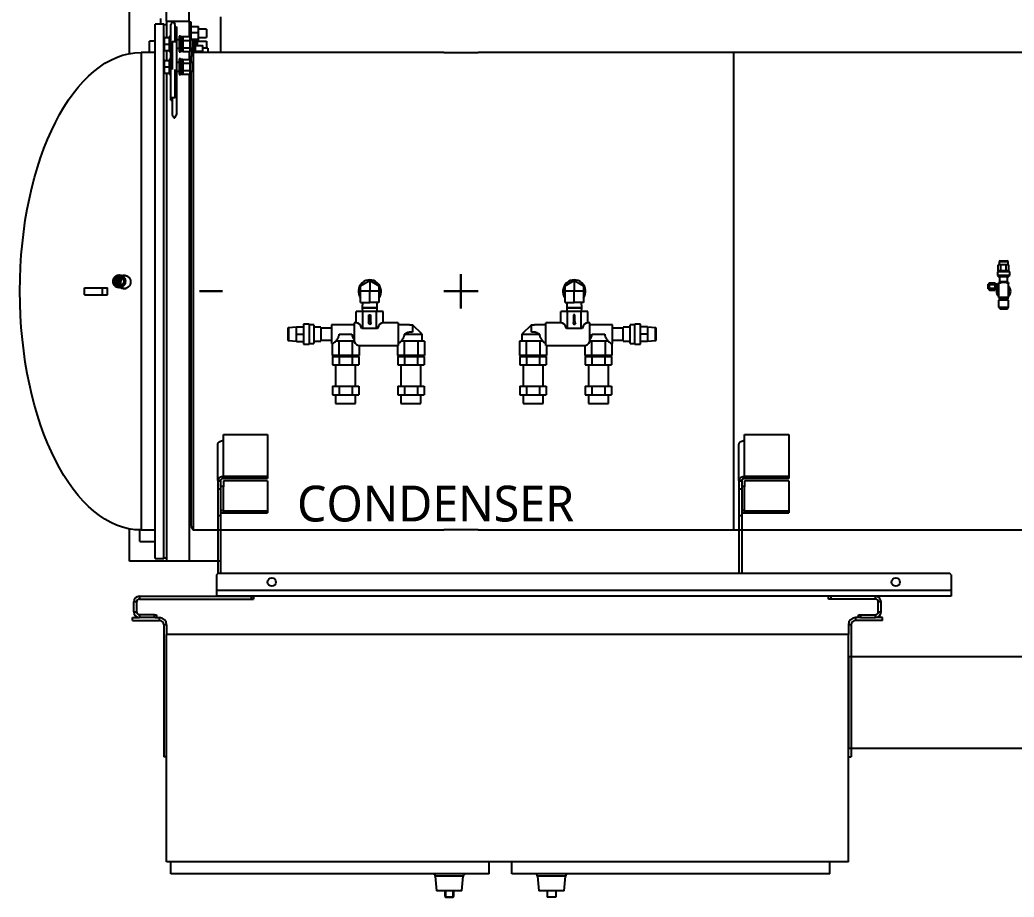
# Model space of a CAD drawing. Header units: millimetres. Extents: x -69706 to 52883, y -6882 to 68885.
# Drawn here: x 3577 to 5800, y 61389 to 63350 of the extents above; entities that cross this region are included whole.
import ezdxf

# ---------------------------------------------------------------- set-up
doc = ezdxf.new("R2010")
doc.units = ezdxf.units.MM
doc.layers.add('B2F-H-EQ-P-T20001$0$M-HVAC-EQPM', color=134, linetype='Continuous')
doc.styles.add('B2F-H-EQ-P-T20001$0$LK-TXT', font='Microsoft JhengHei.ttf')

# ---------------------------------------------------------------- blocks, each defined once
blk = doc.blocks.new('B2F-H-EQ-P-T20001$0$CH-B2C-05、09-1000RT_20201019')
at = {"color": 0, "linetype": 'Continuous', "lineweight": 25}
for p, q in [((-9.5, 1905.3), (-9.5, 3111.8)), ((41.3, 1905.3), (41.3, 3111.8)), ((-92.1, 1833.1), (-92.1, 1977.5)), ((-22.2, 1898.9), (-22.2, 1911.6)), ((111.1, 1915.2), (111.1, 1835.4)), ((-15.9, 1898.9), (-34.9, 1898.9)), ((-34.9, 705.1), (-34.9, 1898.9)), ((-15.9, 705.1), (-15.9, 1898.9)), ((-9.5, 1897.4), (-15.9, 1897.4)), ((-9.5, 1905.3), (-9.5, 1868.8)), ((-9.5, 1905.3), (41.3, 1905.3)), ((3.9, 1905.3), (-0.1, 1898.3)), ((-0.1, 1734.6), (-0.1, 1898.3)), ((9.4, 1898.3), (5.4, 1905.3)), ((9.4, 1860.5), (9.4, 1898.3)), ((9.4, 1892.6), (12.7, 1892.6)), ((12.7, 1892.6), (12.7, 1860)), ((41.3, 1905.3), (41.3, 1871)), ((45.2, 1903.7), (41.3, 1903.7)), ((45.2, 1864), (45.2, 1903.7)), ((45.6, 1889.5), (45.2, 1889.5)), ((45.6, 1893.4), (61.9, 1893.4)), ((45.6, 1880.1), (45.6, 1893.4)), ((61.9, 1880.1), (61.9, 1893.4)), ((-14.7, 1868.8), (-15.2, 1868)), ((-15.2, 1868), (-15.2, 1854.5)), ((-13.5, 1868.8), (-3.3, 1868.8)), ((-3.3, 1854.5), (-3.3, 1868.8)), ((-0.1, 1871.9), (-2.9, 1871.9)), ((-2.9, 1871.9), (-2.9, 1837)), ((21.7, 1871.9), (18.9, 1871.9)), ((18.9, 1871.9), (18.9, 1837)), ((21.7, 1871.9), (21.7, 1837)), ((26.5, 1870.6), (21.7, 1870.6)), ((26.5, 1870.6), (26.5, 1838.3)), ((26.9, 1871), (43.1, 1871)), ((26.9, 1862.7), (26.9, 1871)), ((43.1, 1862.7), (43.1, 1871)), ((45.2, 1867.2), (45.6, 1867.2)), ((45.6, 1880.1), (61.9, 1880.1)), ((45.6, 1865), (45.6, 1880.1)), ((79.4, 1887.9), (61.9, 1887.9)), ((61.9, 1865), (61.9, 1880.1)), ((61.9, 1868.8), (79.4, 1868.8)), ((79.4, 1887.9), (79.4, 1868.8)), ((-47.6, 1835.4), (-47.6, 1860.8)), ((-34.9, 1860.8), (-47.6, 1860.8)), ((-15.2, 1854.5), (-15.2, 1841)), ((-13.5, 1854.5), (-3.3, 1854.5)), ((-2.9, 1865.5), (-3.3, 1865.5)), ((-3.3, 1840.2), (-3.3, 1854.5)), ((3.2, 1860.5), (3.2, 1860)), ((3.2, 1860), (12.7, 1860)), ((3.2, 1860), (3.2, 1797.3)), ((18.9, 1864), (12.7, 1864)), ((12.7, 1860), (12.7, 1696.3)), ((12.7, 1844.9), (18.9, 1844.9)), ((26.9, 1865.6), (26.5, 1865.6)), ((26.9, 1862.7), (43.1, 1862.7)), ((26.9, 1846.2), (26.9, 1862.7)), ((26.9, 1846.2), (43.1, 1846.2)), ((26.9, 1838), (26.9, 1846.2)), ((47.9, 1864), (43.1, 1864)), ((43.1, 1846.2), (43.1, 1862.7)), ((43.1, 1838), (43.1, 1846.2)), ((43.1, 1844.9), (47.9, 1844.9)), ((45.6, 1865), (61.9, 1865)), ((45.6, 1864), (45.6, 1865)), ((46, 1844.9), (46, 1829)), ((47.9, 1864), (47.9, 1854.5)), ((47.9, 1863.3), (61.9, 1863.3)), ((47.9, 1860.8), (50.8, 1860.8)), ((47.9, 1854.5), (47.9, 1844.9)), ((54.8, 1860.8), (50.8, 1860.8)), ((50.8, 1860.8), (50.8, 1835.4)), ((54.8, 1835.4), (54.8, 1860.8)), ((54.8, 1860.8), (58.7, 1860.8)), ((55.2, 1846.5), (54.8, 1846.5)), ((55.2, 1851), (71.4, 1851)), ((55.2, 1838.6), (55.2, 1851)), ((58.7, 1860.8), (79.4, 1860.8)), ((58.7, 1860.8), (58.7, 1851)), ((61.9, 1863.3), (61.9, 1865)), ((71.4, 1838.6), (71.4, 1851)), ((82.6, 1844.9), (71.4, 1844.9)), ((79.4, 1860.8), (79.4, 1844.9)), ((82.6, 1844.9), (82.6, 1835.4)), ((-34.9, 1835.4), (-66.7, 1835.4)), ((-66.7, 1835.4), (-66.7, 768.6)), ((-15.2, 1841), (-14.7, 1840.2)), ((-13.5, 1840.2), (-3.3, 1840.2)), ((-9.5, 1840.2), (-9.5, 1818)), ((-3.3, 1843.4), (-2.9, 1843.4)), ((-2.9, 1837), (-0.1, 1837)), ((18.9, 1837), (21.7, 1837)), ((21.7, 1838.3), (26.5, 1838.3)), ((26.5, 1843.4), (26.9, 1843.4)), ((26.9, 1838), (43.1, 1838)), ((41.3, 1838), (41.3, 1820.2)), ((45.1, 1824.2), (41.3, 1824.2)), ((49.7, 1835.4), (45.1, 1827.4)), ((45.1, 1813.2), (45.1, 1827.4)), ((64.3, 1835.4), (49.7, 1835.4)), ((49.7, 1835.4), (49.7, 768.6)), ((55.2, 1838.6), (71.4, 1838.6)), ((55.2, 1835.4), (55.2, 1838.6)), ((115.1, 1835.4), (64.3, 1835.4)), ((71.4, 1835.4), (71.4, 1838.6)), ((610.4, 1835.4), (115.1, 1835.4)), ((610.4, 1835.4), (648.5, 1835.4)), ((648.5, 1835.4), (648.5, 1834.1)), ((648.5, 1834.1), (648.5, 1835.4)), ((648.5, 1835.4), (686.6, 1835.4)), ((648.5, 1834.1), (648.5, 1834.1)), ((1258.1, 1835.4), (686.6, 1835.4)), ((1258.1, 768.6), (1258.1, 1835.4)), ((1258.1, 768.6), (1258.1, 1835.4)), ((2153.7, 1835.4), (1258.1, 1835.4)), ((-14.7, 1818), (-15.2, 1817.2)), ((-15.2, 1817.2), (-15.2, 1803.7)), ((-15.2, 1803.7), (-15.2, 1790.2)), ((-13.5, 1818), (-3.3, 1818)), ((-13.5, 1803.7), (-3.3, 1803.7)), ((-3.3, 1803.7), (-3.3, 1818)), ((-2.9, 1814.7), (-3.3, 1814.7)), ((-3.3, 1789.4), (-3.3, 1803.7)), ((-0.1, 1821.1), (-2.9, 1821.1)), ((-2.9, 1821.1), (-2.9, 1786.2)), ((18.9, 1813.2), (12.7, 1813.2)), ((21.7, 1821.1), (18.9, 1821.1)), ((18.9, 1821.1), (18.9, 1786.2)), ((21.7, 1821.1), (21.7, 1786.2)), ((26.5, 1819.8), (21.7, 1819.8)), ((26.5, 1819.8), (26.5, 1787.5)), ((26.9, 1814.8), (26.5, 1814.8)), ((26.9, 1820.2), (43.1, 1820.2)), ((26.9, 1811.9), (26.9, 1820.2)), ((26.9, 1795.4), (26.9, 1811.9)), ((26.9, 1811.9), (43.1, 1811.9)), ((43.1, 1811.9), (43.1, 1820.2)), ((47.9, 1813.2), (43.1, 1813.2)), ((43.1, 1795.4), (43.1, 1811.9)), ((47.9, 1813.2), (47.9, 1803.7)), ((47.9, 1803.7), (47.9, 1794.1)), ((-15.2, 1790.2), (-14.7, 1789.4)), ((-13.5, 1789.4), (-3.3, 1789.4)), ((-9.5, 1789.4), (-9.5, 698.7)), ((-3.3, 1792.6), (-2.9, 1792.6)), ((-2.9, 1786.2), (-0.1, 1786.2)), ((9.4, 1734.6), (9.4, 1797.3)), ((12.7, 1794.1), (18.9, 1794.1)), ((18.9, 1786.2), (21.7, 1786.2)), ((21.7, 1787.5), (26.5, 1787.5)), ((26.5, 1792.6), (26.9, 1792.6)), ((26.9, 1795.4), (43.1, 1795.4)), ((26.9, 1787.2), (26.9, 1795.4)), ((26.9, 1787.2), (43.1, 1787.2)), ((41.3, 1787.2), (41.3, 698.7)), ((43.1, 1787.2), (43.1, 1795.4)), ((43.1, 1794.1), (47.9, 1794.1)), ((45.1, 776.6), (45.1, 1794.1)), ((9.4, 1734.6), (-0.1, 1734.6)), ((-0.1, 1729), (-0.1, 1734.6)), ((3.2, 1734.2), (3.2, 1696.3)), ((9.4, 1734.2), (9.4, 1734.6)), ((-0.1, 1729), (3.2, 1729)), ((3.2, 1696.3), (7.2, 1689.4)), ((7.2, 1689.4), (8.7, 1689.4)), ((8.7, 1689.4), (12.7, 1696.3)), ((1849.4, 1347.1), (1849.4, 1360.9)), ((1855.4, 1360.9), (1849.4, 1360.9)), ((1851.2, 1367.5), (1851.2, 1360.9)), ((1871.5, 1367.5), (1851.2, 1367.5)), ((1853.7, 1370), (1869, 1370)), ((1855.4, 1347.1), (1855.4, 1360.9)), ((1867.3, 1360.9), (1855.4, 1360.9)), ((1867.3, 1347.1), (1867.3, 1360.9)), ((1873.3, 1360.9), (1867.3, 1360.9)), ((1871.5, 1360.9), (1871.5, 1367.5)), ((1873.3, 1347.1), (1873.3, 1360.9)), ((-113.3, 1338.3), (-100.5, 1336.5)), ((648.5, 1302), (648.5, 1340.1)), ((648.5, 1340.1), (648.5, 1340.1)), ((648.5, 1340.1), (648.5, 1302)), ((1849.4, 1347.1), (1847.6, 1345.3)), ((1847.6, 1345.3), (1847.6, 1337.5)), ((1875.1, 1345.3), (1847.6, 1345.3)), ((1847.6, 1337.5), (1849.4, 1335.8)), ((1875.1, 1337.5), (1847.6, 1337.5)), ((1849.4, 1335.8), (1849.4, 1334)), ((1873.3, 1335.8), (1849.4, 1335.8)), ((1873.3, 1334), (1849.4, 1334)), ((1852.3, 1334), (1852.3, 1322.9)), ((1870.4, 1322.9), (1870.4, 1334)), ((1875.1, 1345.3), (1873.3, 1347.1)), ((1873.3, 1335.8), (1875.1, 1337.5)), ((1873.3, 1334), (1873.3, 1335.8)), ((1875.1, 1337.5), (1875.1, 1345.3)), ((423.9, 1313.9), (444.5, 1325.8)), ((423.9, 1302), (423.9, 1313.9)), ((444.5, 1325.8), (444.5, 1302)), ((444.5, 1325.8), (465.1, 1313.9)), ((465.1, 1313.9), (465.1, 1302)), ((881.1, 1313.9), (901.7, 1325.8)), ((881.1, 1302), (881.1, 1313.9)), ((901.7, 1325.8), (901.7, 1302)), ((901.7, 1325.8), (922.3, 1313.9)), ((922.3, 1313.9), (922.3, 1302)), ((1830, 1320.9), (1827, 1317.9)), ((1827, 1312.7), (1827, 1317.9)), ((1827, 1307.5), (1827, 1312.7)), ((1830, 1320.9), (1842.2, 1320.9)), ((1830, 1316.8), (1842.2, 1316.8)), ((1842.2, 1316.8), (1842.2, 1320.9)), ((1847.3, 1318.2), (1842.2, 1318.2)), ((1842.2, 1308.6), (1842.2, 1316.8)), ((1847.3, 1312.7), (1847.3, 1318.2)), ((1850.5, 1317.4), (1847.3, 1317.4)), ((1847.3, 1307.1), (1847.3, 1312.7)), ((1852.3, 1322.9), (1850.5, 1321.8)), ((1850.5, 1288), (1850.5, 1319.1)), ((1870.4, 1322.9), (1852.3, 1322.9)), ((1872.2, 1321.8), (1870.4, 1322.9)), ((1872.2, 1288), (1872.2, 1319.1)), ((-193, 1294.1), (-193, 1309.9)), ((-193, 1309.9), (-152.8, 1309.9)), ((-193, 1294.1), (-152.8, 1294.1)), ((-152.8, 1294.1), (-152.8, 1309.9)), ((-152.8, 1309.9), (-141.6, 1309.9)), ((-152.8, 1294.1), (-141.6, 1294.1)), ((-141.6, 1294.1), (-141.6, 1309.9)), ((-104.4, 1308.3), (-117.3, 1310.1)), ((64.3, 1302), (115.1, 1302)), ((64.3, 1302), (64.3, 1302)), ((115.1, 1302), (64.3, 1302)), ((64.3, 1302), (115.1, 1302)), ((115.1, 1302), (115.1, 1302)), ((444.5, 1302), (423.9, 1302)), ((423.9, 1276.6), (423.9, 1302)), ((465.1, 1302), (444.5, 1302)), ((444.5, 1276.6), (444.5, 1302)), ((465.1, 1302), (465.1, 1276.6)), ((648.5, 1302), (610.4, 1302)), ((610.4, 1302), (648.5, 1302)), ((610.4, 1302), (610.4, 1302)), ((648.5, 1302), (648.5, 1263.9)), ((648.5, 1263.9), (648.5, 1302)), ((648.5, 1302), (686.6, 1302)), ((686.6, 1302), (648.5, 1302)), ((686.6, 1302), (686.6, 1302)), ((901.7, 1302), (881.1, 1302)), ((881.1, 1276.6), (881.1, 1302)), ((901.7, 1276.6), (901.7, 1302)), ((922.3, 1302), (901.7, 1302)), ((922.3, 1302), (922.3, 1276.6)), ((1827, 1307.5), (1830, 1304.4)), ((1830, 1308.6), (1842.2, 1308.6)), ((1830, 1304.4), (1842.2, 1304.4)), ((1842.2, 1304.4), (1842.2, 1308.6)), ((1842.2, 1307.1), (1847.3, 1307.1)), ((1847.3, 1307.9), (1850.5, 1307.9)), ((1848.5, 1302), (1850.5, 1305.4)), ((1850.5, 1298.6), (1848.5, 1302)), ((1872.2, 1305.4), (1874.2, 1302)), ((1874.2, 1302), (1872.2, 1298.6)), ((423.9, 1276.6), (444.5, 1276.6)), ((428.1, 1276.6), (427.8, 1266.1)), ((465.1, 1276.6), (444.5, 1276.6)), ((461.2, 1266.1), (460.9, 1276.6)), ((881.1, 1276.6), (901.7, 1276.6)), ((885.3, 1276.6), (885, 1266.1)), ((922.3, 1276.6), (901.7, 1276.6)), ((918.4, 1266.1), (918.1, 1276.6)), ((1850.2, 1282.3), (1850.2, 1266.4)), ((1872.5, 1282.3), (1850.2, 1282.3)), ((1872.2, 1288), (1850.5, 1288)), ((1851.2, 1288), (1851.2, 1284.8)), ((1871.5, 1284.8), (1851.2, 1284.8)), ((1852.2, 1284.8), (1852.2, 1282.3)), ((1870.5, 1282.3), (1870.5, 1284.8)), ((1871.5, 1284.8), (1871.5, 1288)), ((1872.5, 1266.4), (1872.5, 1282.3)), ((414.3, 1231.7), (414.3, 1257.1)), ((429.4, 1257.1), (414.3, 1257.1)), ((427.8, 1266.1), (427.8, 1265.3)), ((427.8, 1266.1), (461.1, 1266.1)), ((427.8, 1265.3), (428.1, 1257.1)), ((427.8, 1265.3), (461.1, 1265.3)), ((429.4, 1219), (429.4, 1257.1)), ((459.6, 1257.1), (429.4, 1257.1)), ((442.9, 1232.4), (442.9, 1249.1)), ((442.9, 1249.1), (446.1, 1249.1)), ((446.1, 1249.1), (446.1, 1232.4)), ((459.6, 1219), (459.6, 1257.1)), ((474.7, 1257.1), (459.6, 1257.1)), ((460.9, 1257.1), (461.2, 1265.3)), ((461.1, 1266.1), (461.2, 1266.1)), ((461.1, 1265.3), (461.2, 1265.3)), ((461.2, 1265.3), (461.2, 1266.1)), ((474.7, 1231.7), (474.7, 1257.1)), ((648.5, 1263.9), (648.5, 1263.9)), ((871.5, 1231.7), (871.5, 1257.1)), ((886.6, 1257.1), (871.5, 1257.1)), ((885, 1266.1), (885, 1265.3)), ((885, 1266.1), (918.4, 1266.1)), ((885, 1265.3), (885.3, 1257.1)), ((885, 1265.3), (918.4, 1265.3)), ((886.6, 1219), (886.6, 1257.1)), ((916.8, 1257.1), (886.6, 1257.1)), ((903.3, 1249.1), (900.1, 1249.1)), ((900.1, 1249.1), (900.1, 1232.4)), ((903.3, 1232.4), (903.3, 1249.1)), ((916.8, 1219), (916.8, 1257.1)), ((932, 1257.1), (916.8, 1257.1)), ((918.2, 1257.1), (918.4, 1265.3)), ((918.4, 1265.3), (918.4, 1266.1)), ((918.4, 1266.1), (918.4, 1266.1)), ((918.4, 1265.3), (918.4, 1265.3)), ((932, 1231.7), (932, 1257.1)), ((1850.2, 1266.4), (1854.3, 1262.3)), ((1850.2, 1266.4), (1872.5, 1266.4)), ((1868.4, 1262.3), (1854.3, 1262.3)), ((1868.4, 1262.3), (1872.5, 1266.4)), ((280.8, 1206.3), (280.8, 1222.9)), ((280.8, 1222.9), (296.6, 1222.9)), ((309.3, 1228.5), (296.6, 1228.5)), ((296.6, 1228.5), (296.6, 1206.3)), ((309.3, 1228.5), (309.3, 1206.3)), ((319.7, 1226.9), (309.3, 1226.9)), ((319.7, 1226.9), (319.7, 1206.3)), ((409.6, 1227.3), (358.8, 1227.3)), ((358.8, 1227.3), (358.8, 1206.3)), ((414.3, 1231.7), (409.6, 1231.7)), ((409.6, 1231.7), (409.6, 1189.9)), ((444.5, 1226.9), (441.3, 1232.4)), ((441.3, 1232.4), (442.9, 1232.4)), ((447.7, 1232.4), (444.5, 1226.9)), ((446.1, 1232.4), (447.7, 1232.4)), ((508, 1231.7), (474.7, 1231.7)), ((508, 1231.7), (508, 1181)), ((533.4, 1227.3), (508, 1227.3)), ((533.4, 1227.3), (539.8, 1227.3)), ((562, 1206.3), (539.8, 1227.3)), ((539.8, 1227.3), (539.8, 1210.6)), ((806.5, 1227.3), (784.2, 1206.3)), ((806.5, 1210.6), (806.5, 1227.3)), ((806.5, 1227.3), (812.8, 1227.3)), ((838.2, 1227.3), (812.8, 1227.3)), ((871.5, 1231.7), (838.2, 1231.7)), ((838.2, 1181), (838.2, 1231.7)), ((900.1, 1232.4), (898.5, 1232.4)), ((898.5, 1232.4), (901.7, 1226.9)), ((901.7, 1226.9), (904.9, 1232.4)), ((904.9, 1232.4), (903.3, 1232.4)), ((936.6, 1231.7), (932, 1231.7)), ((936.6, 1189.9), (936.6, 1231.7)), ((987.4, 1227.3), (936.6, 1227.3)), ((987.4, 1185.2), (987.4, 1227.3)), ((1036.9, 1226.9), (1026.6, 1226.9)), ((1026.6, 1185.6), (1026.6, 1226.9)), ((1049.6, 1228.5), (1036.9, 1228.5)), ((1036.9, 1184), (1036.9, 1228.5)), ((1049.6, 1184), (1049.6, 1228.5)), ((1065.4, 1222.9), (1049.6, 1222.9)), ((1065.4, 1222.9), (1065.4, 1206.3)), ((261.7, 1219.1), (261.7, 1206.3)), ((261.7, 1206.3), (261.7, 1193.4)), ((280.8, 1221.7), (263.1, 1220.6)), ((263.1, 1220.6), (263.1, 1206.3)), ((263.1, 1206.3), (263.1, 1191.9)), ((280.8, 1206.3), (296.6, 1206.3)), ((280.8, 1189.6), (280.8, 1206.3)), ((296.6, 1206.3), (296.6, 1184)), ((309.3, 1206.3), (309.3, 1184)), ((335.3, 1222.1), (319.7, 1222.1)), ((319.7, 1206.3), (319.7, 1185.6)), ((335.3, 1222.1), (335.3, 1206.3)), ((358.8, 1219.8), (335.3, 1219.8)), ((335.3, 1206.3), (335.3, 1190.4)), ((358.8, 1206.3), (358.8, 1185.2)), ((376.3, 1206.3), (404.8, 1206.3)), ((429.4, 1219), (427, 1219)), ((459.6, 1219), (429.4, 1219)), ((462, 1219), (459.6, 1219)), ((522.3, 1206.3), (562, 1206.3)), ((562, 1190.4), (562, 1206.3)), ((784.2, 1206.3), (784.2, 1190.4)), ((784.2, 1206.3), (823.9, 1206.3)), ((886.6, 1219), (884.2, 1219)), ((916.8, 1219), (886.6, 1219)), ((919.3, 1219), (916.8, 1219)), ((941.4, 1206.3), (969.9, 1206.3)), ((1010.9, 1219.8), (987.4, 1219.8)), ((1026.6, 1222.1), (1010.9, 1222.1)), ((1010.9, 1190.4), (1010.9, 1222.1)), ((1065.4, 1206.3), (1049.6, 1206.3)), ((1083.1, 1220.6), (1065.4, 1221.7)), ((1065.4, 1206.3), (1065.4, 1189.6)), ((1083.1, 1191.9), (1083.1, 1220.6)), ((1084.5, 1193.4), (1084.5, 1219.1)), ((263.1, 1191.9), (280.8, 1190.8)), ((280.8, 1189.6), (296.6, 1189.6)), ((296.6, 1184), (309.3, 1184)), ((309.3, 1185.6), (319.7, 1185.6)), ((319.7, 1190.4), (335.3, 1190.4)), ((335.3, 1192.8), (358.8, 1192.8)), ((358.8, 1185.2), (360.3, 1185.2)), ((360.3, 1185.2), (360.3, 1158.6)), ((375.4, 1190.4), (368.2, 1190.4)), ((375.4, 1190.4), (375.4, 1158.6)), ((405.6, 1190.4), (375.4, 1190.4)), ((405.6, 1190.4), (405.6, 1158.6)), ((409.6, 1190.4), (405.6, 1190.4)), ((420.8, 1180.9), (506.3, 1180.9)), ((420.8, 1180.9), (420.8, 1158.6)), ((506.3, 1180.9), (506.3, 1158.6)), ((521.5, 1190.4), (514.3, 1190.4)), ((521.5, 1190.4), (521.5, 1158.6)), ((551.7, 1190.4), (521.5, 1190.4)), ((551.7, 1190.4), (551.7, 1158.6)), ((566.8, 1190.4), (551.7, 1190.4)), ((566.8, 1190.4), (566.8, 1158.6)), ((779.4, 1190.4), (779.4, 1158.6)), ((794.5, 1190.4), (779.4, 1190.4)), ((794.5, 1190.4), (794.5, 1158.6)), ((824.8, 1190.4), (794.5, 1190.4)), ((824.8, 1190.4), (824.8, 1158.6)), ((831.9, 1190.4), (824.8, 1190.4)), ((839.9, 1180.9), (925.4, 1180.9)), ((839.9, 1180.9), (839.9, 1158.6)), ((925.4, 1180.9), (925.4, 1158.6)), ((940.6, 1190.4), (936.6, 1190.4)), ((940.6, 1190.4), (940.6, 1158.6)), ((970.8, 1190.4), (940.6, 1190.4)), ((970.8, 1190.4), (970.8, 1158.6)), ((978, 1190.4), (970.8, 1190.4)), ((985.9, 1185.2), (987.4, 1185.2)), ((985.9, 1185.2), (985.9, 1158.6)), ((987.4, 1192.8), (1010.9, 1192.8)), ((1010.9, 1190.4), (1026.6, 1190.4)), ((1026.6, 1185.6), (1036.9, 1185.6)), ((1036.9, 1184), (1049.6, 1184)), ((1065.4, 1189.6), (1049.6, 1189.6)), ((1065.4, 1190.8), (1083.1, 1191.9)), ((375.4, 1158.6), (360.3, 1158.6)), ((361.2, 1156.4), (361.2, 1137.3)), ((361.2, 1156.4), (375.9, 1156.4)), ((374.2, 1158.6), (374.2, 1156.4)), ((405.6, 1158.6), (375.4, 1158.6)), ((375.9, 1156.4), (375.9, 1137.3)), ((375.9, 1156.4), (405.2, 1156.4)), ((405.2, 1156.4), (405.2, 1137.3)), ((405.2, 1156.4), (419.9, 1156.4)), ((420.8, 1158.6), (405.6, 1158.6)), ((406.8, 1156.4), (406.8, 1158.6)), ((419.9, 1156.4), (419.9, 1137.3)), ((521.5, 1158.6), (506.3, 1158.6)), ((507.2, 1156.4), (507.2, 1137.3)), ((507.2, 1156.4), (521.9, 1156.4)), ((520.3, 1158.6), (520.3, 1156.4)), ((551.7, 1158.6), (521.5, 1158.6)), ((521.9, 1156.4), (521.9, 1137.3)), ((521.9, 1156.4), (551.2, 1156.4)), ((551.2, 1156.4), (551.2, 1137.3)), ((551.2, 1156.4), (565.9, 1156.4)), ((566.8, 1158.6), (551.7, 1158.6)), ((552.9, 1156.4), (552.9, 1158.6)), ((565.9, 1156.4), (565.9, 1137.3)), ((794.5, 1158.6), (779.4, 1158.6)), ((780.3, 1156.4), (780.3, 1137.3)), ((780.3, 1156.4), (795, 1156.4)), ((793.3, 1158.6), (793.3, 1156.4)), ((824.8, 1158.6), (794.5, 1158.6)), ((795, 1156.4), (795, 1137.3)), ((795, 1156.4), (824.3, 1156.4)), ((824.3, 1156.4), (824.3, 1137.3)), ((824.3, 1156.4), (839, 1156.4)), ((839.9, 1158.6), (824.8, 1158.6)), ((825.9, 1156.4), (825.9, 1158.6)), ((839, 1156.4), (839, 1137.3)), ((940.6, 1158.6), (925.4, 1158.6)), ((926.4, 1156.4), (926.4, 1137.3)), ((926.4, 1156.4), (941, 1156.4)), ((939.4, 1158.6), (939.4, 1156.4)), ((970.8, 1158.6), (940.6, 1158.6)), ((941, 1156.4), (941, 1137.3)), ((941, 1156.4), (970.3, 1156.4)), ((970.3, 1156.4), (970.3, 1137.3)), ((970.3, 1156.4), (985, 1156.4)), ((985.9, 1158.6), (970.8, 1158.6)), ((972, 1156.4), (972, 1158.6)), ((985, 1156.4), (985, 1137.3)), ((361.2, 1137.3), (375.9, 1137.3)), ((368.3, 1137.3), (368.3, 1089.7)), ((375.9, 1137.3), (405.2, 1137.3)), ((405.2, 1137.3), (419.9, 1137.3)), ((412.7, 1089.7), (412.7, 1137.3)), ((507.2, 1137.3), (521.9, 1137.3)), ((514.4, 1137.3), (514.4, 1089.7)), ((521.9, 1137.3), (551.2, 1137.3)), ((551.2, 1137.3), (565.9, 1137.3)), ((558.8, 1089.7), (558.8, 1137.3)), ((780.3, 1137.3), (795, 1137.3)), ((787.4, 1137.3), (787.4, 1089.7)), ((795, 1137.3), (824.3, 1137.3)), ((824.3, 1137.3), (839, 1137.3)), ((831.9, 1089.7), (831.9, 1137.3)), ((926.4, 1137.3), (941, 1137.3)), ((933.5, 1137.3), (933.5, 1089.7)), ((941, 1137.3), (970.3, 1137.3)), ((970.3, 1137.3), (985, 1137.3)), ((977.9, 1089.7), (977.9, 1137.3)), ((361.2, 1089.7), (361.2, 1070.7)), ((361.2, 1089.7), (375.9, 1089.7)), ((375.9, 1089.7), (375.9, 1070.7)), ((375.9, 1089.7), (405.2, 1089.7)), ((405.2, 1089.7), (405.2, 1070.7)), ((405.2, 1089.7), (419.9, 1089.7)), ((419.9, 1089.7), (419.9, 1070.7)), ((507.2, 1089.7), (507.2, 1070.7)), ((507.2, 1089.7), (521.9, 1089.7)), ((521.9, 1089.7), (521.9, 1070.7)), ((521.9, 1089.7), (551.2, 1089.7)), ((551.2, 1089.7), (551.2, 1070.7)), ((551.2, 1089.7), (565.9, 1089.7)), ((565.9, 1089.7), (565.9, 1070.7)), ((780.3, 1089.7), (780.3, 1070.7)), ((780.3, 1089.7), (795, 1089.7)), ((795, 1089.7), (795, 1070.7)), ((795, 1089.7), (824.3, 1089.7)), ((824.3, 1089.7), (824.3, 1070.7)), ((824.3, 1089.7), (839, 1089.7)), ((839, 1089.7), (839, 1070.7)), ((926.4, 1089.7), (926.4, 1070.7)), ((926.4, 1089.7), (941, 1089.7)), ((941, 1089.7), (941, 1070.7)), ((941, 1089.7), (970.3, 1089.7)), ((970.3, 1089.7), (970.3, 1070.7)), ((970.3, 1089.7), (985, 1089.7)), ((985, 1089.7), (985, 1070.7)), ((361.2, 1070.7), (375.9, 1070.7)), ((368.3, 1070.7), (368.3, 1051.6)), ((375.9, 1070.7), (405.2, 1070.7)), ((405.2, 1070.7), (419.9, 1070.7)), ((412.7, 1051.6), (412.7, 1070.7)), ((507.2, 1070.7), (521.9, 1070.7)), ((514.4, 1070.7), (514.4, 1051.6)), ((521.9, 1070.7), (551.2, 1070.7)), ((551.2, 1070.7), (565.9, 1070.7)), ((558.8, 1051.6), (558.8, 1070.7)), ((780.3, 1070.7), (795, 1070.7)), ((787.4, 1070.7), (787.4, 1051.6)), ((795, 1070.7), (824.3, 1070.7)), ((824.3, 1070.7), (839, 1070.7)), ((831.9, 1051.6), (831.9, 1070.7)), ((926.4, 1070.7), (941, 1070.7)), ((933.5, 1070.7), (933.5, 1051.6)), ((941, 1070.7), (970.3, 1070.7)), ((970.3, 1070.7), (985, 1070.7)), ((977.9, 1051.6), (977.9, 1070.7)), ((368.3, 1051.6), (412.7, 1051.6)), ((514.4, 1051.6), (558.8, 1051.6)), ((787.4, 1051.6), (820.7, 1051.6)), ((820.7, 1051.6), (831.9, 1051.6)), ((933.5, 1051.6), (977.9, 1051.6)), ((117.5, 968.5), (117.5, 982)), ((117.5, 982), (216, 982)), ((216, 982), (216, 887.8)), ((1282.5, 968.5), (1282.5, 982)), ((1282.5, 982), (1381.1, 982)), ((1381.1, 982), (1381.1, 887.8)), ((104.8, 878.9), (104.8, 959.5)), ((117.5, 887.8), (117.5, 968.5)), ((1269.8, 878.9), (1269.8, 959.5)), ((1282.5, 887.8), (1282.5, 968.5)), ((111.1, 878.9), (104.8, 878.9)), ((104.8, 878.9), (104.8, 877.8)), ((111.1, 877.8), (104.8, 877.8)), ((104.8, 877.8), (104.8, 859.8)), ((111.1, 878.9), (111.1, 877.8)), ((111.1, 877.8), (111.1, 859.8)), ((117.5, 883.3), (117.5, 887.8)), ((216, 887.8), (117.5, 887.8)), ((216, 883.3), (117.5, 883.3)), ((117.5, 878.7), (117.5, 865.2)), ((216, 878.7), (117.5, 878.7)), ((216, 887.8), (216, 883.3)), ((216, 878.7), (216, 811.5)), ((1276.2, 878.9), (1269.8, 878.9)), ((1269.8, 878.9), (1269.8, 877.8)), ((1276.2, 877.8), (1269.8, 877.8)), ((1269.8, 877.8), (1269.8, 859.8)), ((1276.2, 878.9), (1276.2, 877.8)), ((1276.2, 877.8), (1276.2, 859.8)), ((1282.5, 883.3), (1282.5, 887.8)), ((1381.1, 887.8), (1282.5, 887.8)), ((1381.1, 883.3), (1282.5, 883.3)), ((1282.5, 878.7), (1282.5, 865.2)), ((1381.1, 878.7), (1282.5, 878.7)), ((1381.1, 887.8), (1381.1, 883.3)), ((1381.1, 878.7), (1381.1, 811.5)), ((111.1, 859.8), (104.8, 859.8)), ((104.8, 859.8), (104.8, 800.4)), ((111.1, 859.8), (111.1, 800.4)), ((117.5, 811.5), (117.5, 865.2)), ((1276.2, 859.8), (1269.8, 859.8)), ((1269.8, 859.8), (1269.8, 800.4)), ((1276.2, 859.8), (1276.2, 800.4)), ((1282.5, 811.5), (1282.5, 865.2)), ((111.1, 800.4), (104.8, 800.4)), ((104.8, 800.4), (104.8, 671.3)), ((111.1, 813.5), (111.9, 813.8)), ((111.1, 800.4), (111.1, 671.3)), ((117.5, 811.5), (117.5, 807)), ((117.5, 811.5), (216, 811.5)), ((117.5, 807), (216, 807)), ((216, 811.5), (216, 807)), ((1276.2, 800.4), (1269.8, 800.4)), ((1269.8, 800.4), (1269.8, 671.3)), ((1276.2, 813.5), (1277, 813.8)), ((1276.2, 800.4), (1276.2, 671.3)), ((1282.5, 811.5), (1282.5, 807)), ((1282.5, 811.5), (1381.1, 811.5)), ((1282.5, 807), (1381.1, 807)), ((1381.1, 811.5), (1381.1, 807)), ((41.3, 779.8), (45.1, 779.8)), ((1269.8, 790.1), (1269.8, 671.3)), ((1276.2, 791.2), (1276.2, 671.3)), ((-92.1, 698.7), (-92.1, 770.9)), ((-69.7, 743.2), (-69.7, 768.6)), ((-66.7, 768.6), (-34.9, 768.6)), ((45.1, 776.6), (49.7, 768.6)), ((49.7, 768.6), (64.3, 768.6)), ((64.3, 768.6), (115.1, 768.6)), ((104, 768.6), (104.8, 768.6)), ((111.1, 768.6), (111.1, 698.7)), ((115.1, 768.6), (610.4, 768.6)), ((648.5, 768.6), (610.4, 768.6)), ((648.5, 768.6), (648.5, 770)), ((648.5, 770), (648.5, 770)), ((648.5, 770), (648.5, 768.6)), ((686.6, 768.6), (648.5, 768.6)), ((686.6, 768.6), (1258.1, 768.6)), ((1258.1, 768.6), (2998, 768.6)), ((-69.7, 743.2), (-34.9, 743.2)), ((-9.5, 698.7), (-92.1, 698.7)), ((-34.9, 705.1), (-15.9, 705.1)), ((-15.9, 706.6), (-9.5, 706.6)), ((111.1, 698.7), (-9.5, 698.7)), ((104.7, 671.3), (101.7, 668.3)), ((101.7, 668.3), (101.7, 633.2)), ((1741.1, 671.3), (104.7, 671.3)), ((1744.2, 668.3), (1741.1, 671.3)), ((1744.2, 668.3), (1744.2, 633.2)), ((1744.2, 633.2), (101.7, 633.2)), ((101.7, 633.2), (101.7, 620.5)), ((1744.2, 633.2), (1744.2, 620.5)), ((-76.3, 607.8), (-82.7, 607.8)), ((-82.7, 585.5), (-82.7, 607.8)), ((-76.3, 585.5), (-76.3, 607.8)), ((-70, 620.5), (-70, 614.2)), ((-70, 620.5), (184.8, 620.5)), ((-70, 614.2), (184.8, 614.2)), ((1744.2, 620.5), (101.7, 620.5)), ((180, 614.2), (180, 620.5)), ((184.8, 614.2), (180, 614.2)), ((184.8, 620.5), (184.8, 614.2)), ((1470.2, 614.2), (1470.2, 620.5)), ((1475, 614.2), (1470.2, 614.2)), ((1475, 620.5), (1475, 614.2)), ((1574.9, 614.2), (1475, 614.2)), ((1574.9, 614.2), (1574.9, 620.5)), ((1587.6, 607.8), (1581.2, 607.8)), ((1581.2, 585.5), (1581.2, 607.8)), ((1587.6, 585.5), (1587.6, 607.8)), ((-82.7, 585.5), (-76.3, 585.5)), ((-70, 579.1), (-70, 572.8)), ((-36.7, 579.1), (-70, 579.1)), ((-36.7, 572.8), (-36.7, 579.1)), ((-36.7, 579.1), (-31.9, 579.1)), ((-31.9, 579.1), (-31.9, 572.8)), ((1536.8, 572.8), (1536.8, 579.1)), ((1536.8, 579.1), (1541.6, 579.1)), ((1541.6, 579.1), (1541.6, 572.8)), ((1541.6, 579.1), (1574.9, 579.1)), ((1574.9, 572.8), (1574.9, 579.1)), ((1581.2, 585.5), (1587.6, 585.5)), ((-85.7, 566.4), (-85.7, 572.8)), ((-85.7, 572.8), (-70, 572.8)), ((-85.7, 566.4), (-25.4, 566.4)), ((-36.7, 572.8), (-70, 572.8)), ((-34.9, 572.8), (-36.7, 572.8)), ((-34.9, 572.8), (-25.4, 572.8)), ((-25.4, 566.4), (-25.4, 572.8)), ((-9.5, 556.9), (-15.9, 556.9)), ((-15.9, 556.9), (-15.9, 261.6)), ((-9.5, 556.9), (-9.5, 534.9)), ((1514.4, 556.9), (1514.4, 534.9)), ((1520.8, 556.9), (1514.4, 556.9)), ((1520.8, 556.9), (1520.8, 261.6)), ((1530.3, 572.8), (1530.3, 566.4)), ((1539.8, 572.8), (1530.3, 572.8)), ((1590.6, 566.4), (1530.3, 566.4)), ((1541.6, 572.8), (1539.8, 572.8)), ((1541.6, 572.8), (1574.9, 572.8)), ((1590.6, 572.8), (1574.9, 572.8)), ((1590.6, 566.4), (1590.6, 572.8)), ((1514.5, 534.9), (-9.5, 534.9)), ((-9.5, 26.9), (-9.5, 534.9)), ((1514.5, 26.9), (1514.5, 534.9)), ((-9.5, 261.6), (-15.9, 261.6)), ((1514.5, 261.6), (1520.8, 261.6)), ((1514.5, 26.9), (-9.5, 26.9)), ((0, 0), (0, 26.9)), ((711.2, 0), (711.2, 26.9)), ((762, 0), (762, 26.9)), ((1473.2, 0), (1473.2, 26.9)), ((711.2, 0), (0, 0)), ((1473.2, 0), (762, 0)), ((591, -4.6), (593.9, -37.8)), ((653.6, -4.6), (591, -4.6)), ((650.7, -37.8), (653.6, -4.6)), ((819.6, -4.6), (822.5, -37.8)), ((882.2, -4.6), (819.6, -4.6)), ((879.3, -37.8), (882.2, -4.6)), ((650.7, -37.8), (593.9, -37.8)), ((612.8, -50.7), (612.8, -37.8)), ((613.8, -37.8), (613.8, -51.7)), ((630.8, -51.7), (630.8, -37.8)), ((631.8, -37.8), (631.8, -50.7)), ((879.3, -37.8), (822.5, -37.8)), ((841.4, -37.8), (841.4, -51.7)), ((860.4, -37.8), (860.4, -51.7)), ((613.8, -51.7), (630.8, -51.7)), ((613.8, -51.7), (613.8, -51.7)), ((630.8, -51.7), (613.8, -51.7)), ((630.8, -51.7), (630.8, -51.7)), ((860.4, -51.7), (841.4, -51.7))]:
    blk.add_line(p, q, dxfattribs=at)
at = {"color": 0, "linetype": 'Continuous', "lineweight": 25, "flags": 128}
for points in [[(686.6, 1835.4), (686.6, 1835.4)], [(-117.5, 1310.2), (-119.5, 1310.6), (-121.5, 1311.5), (-123.4, 1312.6), (-125, 1314.1), (-126.4, 1315.7), (-127.5, 1317.6), (-128.3, 1319.7), (-128.8, 1321.8), (-129, 1324.1), (-128.9, 1326.3), (-128.4, 1328.5), (-127.5, 1330.5), (-126.4, 1332.4), (-125, 1334.2), (-123.4, 1335.6), (-121.5, 1336.8), (-119.6, 1337.7), (-117.5, 1338.2), (-115.3, 1338.4), (-113.2, 1338.3), (-111.1, 1337.8), (-109.1, 1337), (-107.3, 1335.8), (-105.6, 1334.4), (-104.2, 1332.7), (-103.1, 1330.8), (-102.3, 1328.8), (-101.8, 1326.6), (-101.6, 1324.4), (-101.8, 1322.1), (-102.3, 1320), (-103.1, 1317.9), (-104.2, 1316), (-105.6, 1314.3), (-107.3, 1312.8), (-109.1, 1311.6), (-111.1, 1310.7), (-113.2, 1310.2), (-115.3, 1310), (-117.5, 1310.2)], [(-116.9, 1313.7), (-118.8, 1314.1), (-120.5, 1314.9), (-122, 1316.1), (-123.3, 1317.5), (-124.4, 1319.1), (-125.1, 1320.9), (-125.5, 1322.8), (-125.6, 1324.8), (-125.3, 1326.7), (-124.6, 1328.6), (-123.7, 1330.3), (-122.5, 1331.8), (-121, 1333.1), (-119.3, 1334), (-117.5, 1334.6), (-115.6, 1334.9), (-113.7, 1334.8), (-111.9, 1334.3), (-110.2, 1333.5), (-108.6, 1332.4), (-107.3, 1331), (-106.3, 1329.3), (-105.5, 1327.5), (-105.1, 1325.6), (-105.1, 1323.6), (-105.4, 1321.7), (-106, 1319.8), (-107, 1318.1), (-108.2, 1316.6), (-109.7, 1315.4), (-111.3, 1314.4), (-113.1, 1313.8), (-115, 1313.6), (-116.9, 1313.7)], [(-113, 1314.9), (-114.7, 1315.3), (-116.2, 1316.1), (-117.6, 1317.2), (-118.7, 1318.6), (-119.6, 1320.1), (-120.1, 1321.9), (-120.3, 1323.6), (-120.1, 1325.4), (-119.5, 1327.2), (-118.7, 1328.8), (-117.6, 1330.1), (-116.2, 1331.2), (-114.6, 1332.1), (-112.9, 1332.5), (-111.2, 1332.6), (-109.5, 1332.4), (-108.1, 1331.8)], [(-110.5, 1314.9), (-111.3, 1314.8), (-113, 1314.9)], [(104.8, 959.5), (105, 961.1), (105.5, 962.6), (106.5, 964), (107.7, 965.3), (109.3, 966.4), (111.1, 967.3), (113.1, 967.9), (115.3, 968.3), (117.5, 968.5)], [(1269.8, 959.5), (1270, 961.1), (1270.6, 962.6), (1271.5, 964), (1272.8, 965.3), (1274.4, 966.4), (1276.2, 967.3), (1278.2, 967.9), (1280.3, 968.3), (1282.5, 968.5)], [(117.5, 887.8), (115.3, 887.7), (113.1, 887.3), (111.1, 886.6), (109.3, 885.7), (107.7, 884.6), (106.5, 883.3), (105.5, 881.9), (105, 880.4), (104.8, 878.9)], [(117.5, 883.3), (116.2, 883.3), (115, 883), (113.9, 882.6), (113, 882), (112.2, 881.4), (111.6, 880.6), (111.2, 879.7), (111.1, 878.9)], [(117.5, 865.2), (116.2, 865.3), (115, 865.5), (113.9, 866), (113, 866.5), (112.2, 867.2), (111.6, 868), (111.2, 868.8), (111.1, 869.7)], [(1282.5, 887.8), (1280.3, 887.7), (1278.2, 887.3), (1276.2, 886.6), (1274.4, 885.7), (1272.8, 884.6), (1271.5, 883.3), (1270.6, 881.9), (1270, 880.4), (1269.8, 878.9)], [(1282.5, 883.3), (1281.3, 883.3), (1280.1, 883), (1279, 882.6), (1278, 882), (1277.2, 881.4), (1276.7, 880.6), (1276.3, 879.7), (1276.2, 878.9)], [(1282.5, 865.2), (1281.3, 865.3), (1280.1, 865.5), (1279, 866), (1278, 866.5), (1277.2, 867.2), (1276.7, 868), (1276.3, 868.8), (1276.2, 869.7)], [(64.3, 768.6), (64.3, 768.6)], [(610.4, 768.6), (610.4, 768.6)]]:
    blk.add_lwpolyline(points, dxfattribs=at)
at = {"color": 0}
blk.add_lwpolyline([(1514.5, 281.4), (2198.5, 281.4), (2198.5, 484.9), (1514.5, 484.9)], close=True, dxfattribs=at)
at = {"color": 0, "linetype": 'Continuous', "lineweight": 25}
for centre in [(225.5, 652.3), (1620.3, 652.3)]:
    blk.add_circle(centre, 9.52, dxfattribs=at)
for centre, radius, start, end in [((1853.7, 1367.5), 2.54, 90, 180), ((1869, 1367.5), 2.54, 0, 90), ((-111.3, 1323.7), 10.3, 88.2413, 255.7945), ((-102.3, 1323.4), 13.2, 63.3408, 82.0073), ((-108.6, 1323.3), 8.98, 93.136, 250.9006), ((-108.5, 1323.3), 7.9, 82.9851, 262.1015), ((-105.6, 1322.9), 9.09, 114.1724, 229.8648), ((-101.8, 1322.3), 10.9, 125.8909, 218.145), ((444.5, 1302), 25.4, 324.3409, 215.6591), ((901.7, 1302), 25.4, 324.3409, 215.6591), ((1861.3, 1302), 15.9, 0, 46.843), ((-102.6, 1321.4), 13.2, 261.2968, 280.077), ((1861.3, 1302), 15.9, 161.2403, 226.843), ((1861.3, 1302), 13, 152.8783, 213.0458), ((1861.3, 1302), 13, 326.9542, 33.0458), ((1861.3, 1302), 15.9, 313.157, 0), ((263.2, 1219.1), 1.52, 93.5763, 180), ((1083, 1219.1), 1.52, 0, 86.4237), ((263.2, 1193.4), 1.52, 180, 266.4237), ((1083, 1193.4), 1.52, 273.5763, 0), ((117.4, 823.9), 16.9, 248.2443, 270.2985), ((117.2, 818.6), 7.08, 222.2659, 272.529), ((1282.4, 823.9), 16.9, 248.2443, 270.2985), ((1282.2, 818.6), 7.08, 222.2659, 272.529), ((-70, 607.8), 12.7, 90, 180), ((-70, 607.8), 6.35, 90, 180), ((1574.9, 607.8), 12.7, 0, 90), ((1574.9, 607.8), 6.35, 0, 90), ((-70, 585.5), 12.7, 180, 270), ((-70, 585.5), 6.35, 180, 270), ((1574.9, 585.5), 12.7, 270, 0), ((1574.9, 585.5), 6.35, 270, 0), ((-25.4, 556.9), 15.9, 0, 90), ((-25.4, 556.9), 9.53, 0, 90), ((1530.3, 556.9), 15.9, 90, 180), ((1530.3, 556.9), 9.53, 90, 180), ((585.9, -5.1), 5.08, 5, 90), ((658.7, -5.1), 5.08, 90, 175), ((814.5, -5.1), 5.08, 5, 90), ((887.3, -5.1), 5.08, 90, 175), ((613.8, -50.7), 1.01, 180.5958, 270.5837), ((613.8, -50.7), 1.02, 180, 270), ((630.8, -50.7), 1.01, 269.4163, 359.4042), ((630.8, -50.7), 1.02, 270, 0)]:
    blk.add_arc(centre, radius, start, end, dxfattribs=at)
at = {"color": 0, "linetype": 'Continuous', "lineweight": 25, "extrusion": (-3.72927e-31, 3.04518e-15, -1)}
for major_axis, start_param, end_param in [((0, 533.4), 4.712389, 6.283185), ((0, -533.4), 0, 1.570796)]:
    blk.add_ellipse((-66.7, 1302), major_axis=major_axis, ratio=0.507619, start_param=start_param, end_param=end_param, dxfattribs=at)
at = {"color": 0, "linetype": 'Continuous', "lineweight": 25}
for centre, major_axis, start_param, end_param in [((414.3, 1206.3), (0, -25.4), 2.094395, 3.141593), ((474.7, 1206.3), (0, -25.4), 3.141593, 4.18879), ((871.5, 1206.3), (0, -25.4), 2.094395, 3.141593), ((932, 1206.3), (0, -25.4), 3.141593, 4.18879), ((360.3, 1206.3), (0, -21), 0, 0.715574), ((420.8, 1206.3), (0, -25.4), 5.414529, 6.283185), ((506.3, 1206.3), (0, -25.4), 0, 0.114191), ((506.3, 1206.3), (0, -21), 0.138025, 0.715608), ((839.9, 1206.3), (0, -21), 5.567577, 6.14516), ((839.9, 1206.3), (0, -25.4), 6.168994, 6.283185), ((925.4, 1206.3), (0, -25.4), 0, 0.868656), ((985.9, 1206.3), (0, -21), 5.567612, 6.283185)]:
    blk.add_ellipse(centre, major_axis=major_axis, ratio=0.57735, start_param=start_param, end_param=end_param, dxfattribs=at)
for points, knots in [([(-13.5, 1854.5), (-13.8, 1855.7), (-14.6, 1858.2), (-14.8, 1861.9), (-14.4, 1865.5), (-13.8, 1867.7), (-13.5, 1868.8)], [0, 0, 0, 0, 0.264609, 0.534956, 0.765346, 1, 1, 1, 1]), ([(-13.5, 1868.8), (-13.6, 1868.8), (-14.2, 1868.8), (-14.7, 1868.8), (-14.7, 1868.8), (-14.6, 1868.8)], [0, 0, 0, 0, 0.240731, 0.741825, 1, 1, 1, 1]), ([(-13.5, 1840.2), (-13.8, 1841.4), (-14.6, 1843.9), (-14.8, 1847.6), (-14.4, 1851.2), (-13.8, 1853.4), (-13.5, 1854.5)], [0, 0, 0, 0, 0.264609, 0.534953, 0.765346, 1, 1, 1, 1]), ([(-14.7, 1840.2), (-14.7, 1840.2), (-14.7, 1840.2), (-14.2, 1840.2), (-13.6, 1840.2), (-13.5, 1840.2)], [0, 0, 0, 0, 0.245321, 0.759268, 1, 1, 1, 1]), ([(-13.5, 1803.7), (-13.8, 1804.9), (-14.6, 1807.4), (-14.8, 1811.1), (-14.4, 1814.7), (-13.8, 1816.9), (-13.5, 1818)], [0, 0, 0, 0, 0.264611, 0.534956, 0.765348, 1, 1, 1, 1]), ([(-13.5, 1789.4), (-13.8, 1790.6), (-14.6, 1793.1), (-14.8, 1796.8), (-14.4, 1800.4), (-13.8, 1802.6), (-13.5, 1803.7)], [0, 0, 0, 0, 0.264608, 0.534956, 0.765348, 1, 1, 1, 1]), ([(-13.5, 1818), (-13.6, 1818), (-14.2, 1818), (-14.7, 1818), (-14.7, 1818), (-14.6, 1818)], [0, 0, 0, 0, 0.240731, 0.741825, 1, 1, 1, 1]), ([(-14.7, 1789.4), (-14.7, 1789.4), (-14.7, 1789.4), (-14.2, 1789.4), (-13.6, 1789.4), (-13.5, 1789.4)], [0, 0, 0, 0, 0.245322, 0.759266, 1, 1, 1, 1]), ([(-107.6, 1337.5), (-106.8, 1337.6), (-105.3, 1337.9), (-102.9, 1337.8), (-100.5, 1337.3), (-98.2, 1336.4), (-96.1, 1335.1), (-94.2, 1333.4), (-92.6, 1331.5), (-91.3, 1329.2), (-90.5, 1326.9), (-90, 1324.3), (-90, 1321.8), (-90.4, 1319.3), (-91.2, 1316.8), (-92.3, 1314.6), (-93.9, 1312.6), (-95.7, 1310.8), (-97.8, 1309.4), (-100.1, 1308.4), (-102.5, 1307.8), (-105, 1307.6), (-107.4, 1307.8), (-109.6, 1308.4), (-110.9, 1309), (-111.4, 1309.3)], [0, 0, 0, 0, 0.040184, 0.084297, 0.128326, 0.172359, 0.216434, 0.260507, 0.304692, 0.348874, 0.393056, 0.437238, 0.481309, 0.525379, 0.5694, 0.613424, 0.657537, 0.701651, 0.745852, 0.790052, 0.834199, 0.878348, 0.922392, 0.966436, 1, 1, 1, 1]), ([(-105.4, 1337.2), (-104.7, 1337.3), (-103.4, 1337.6), (-102.1, 1337.5), (-101.6, 1337.5)], [0, 0, 0, 0, 0.570276, 1, 1, 1, 1]), ([(1849.4, 1347.1), (1849.8, 1347.5), (1850.7, 1348.2), (1851.9, 1348.7), (1853, 1348.7), (1854.2, 1348.2), (1854.9, 1347.5), (1855.4, 1347.1)], [0, 0, 0, 0, 0.216193, 0.439775, 0.59343, 0.75222, 1, 1, 1, 1]), ([(1855.4, 1347.1), (1856.2, 1347.5), (1857.9, 1348.2), (1860.3, 1348.7), (1862.5, 1348.7), (1864.8, 1348.2), (1866.4, 1347.5), (1867.3, 1347.1)], [0, 0, 0, 0, 0.216193, 0.439773, 0.593428, 0.752218, 1, 1, 1, 1]), ([(1867.3, 1347.1), (1867.7, 1347.5), (1868.5, 1348.2), (1869.8, 1348.7), (1870.9, 1348.7), (1872, 1348.2), (1872.8, 1347.5), (1873.3, 1347.1)], [0, 0, 0, 0, 0.216186, 0.439775, 0.59343, 0.75222, 1, 1, 1, 1]), ([(1830, 1320.9), (1829.8, 1320.6), (1829.3, 1320.1), (1828.8, 1319), (1829.1, 1317.8), (1829.7, 1317.1), (1830, 1316.8)], [0, 0, 0, 0, 0.216458, 0.440318, 0.751903, 1, 1, 1, 1]), ([(1830, 1316.8), (1829.8, 1316.3), (1829.2, 1315.1), (1828.8, 1312.7), (1829.2, 1310.3), (1829.8, 1309), (1830, 1308.6)], [0, 0, 0, 0, 0.176236, 0.49469, 0.822769, 1, 1, 1, 1]), ([(1872.2, 1319.1), (1871.3, 1319.5), (1869.2, 1320.4), (1865.9, 1321.4), (1862, 1322), (1857.9, 1321.6), (1854, 1320.6), (1851.6, 1319.6), (1850.5, 1319.1)], [0, 0, 0, 0, 0.135795, 0.299185, 0.462092, 0.650362, 0.839442, 1, 1, 1, 1]), ([(1850.5, 1319.1), (1850.5, 1319.6), (1850.5, 1320.6), (1850.5, 1321.6), (1850.5, 1321.7), (1850.5, 1321.8)], [0, 0, 0, 0, 0.32106, 0.699158, 1, 1, 1, 1]), ([(1872.2, 1321.8), (1872.2, 1321.7), (1872.2, 1321.7), (1872.2, 1320.6), (1872.2, 1319.6), (1872.2, 1319.1)], [0, 0, 0, 0, 0.293958, 0.678997, 1, 1, 1, 1]), ([(-105.8, 1307.7), (-106.4, 1307.8), (-107.6, 1308.1), (-108.7, 1308.7), (-109.3, 1309)], [0, 0, 0, 0, 0.499638, 1, 1, 1, 1]), ([(1830, 1308.6), (1829.8, 1308.3), (1829.3, 1307.7), (1828.8, 1306.6), (1829.1, 1305.5), (1829.7, 1304.8), (1830, 1304.4)], [0, 0, 0, 0, 0.216458, 0.440318, 0.751909, 1, 1, 1, 1]), ([(533.4, 1227.3), (533.4, 1227.3), (533.4, 1227.3), (533.8, 1227.2), (534.6, 1227.1), (535.6, 1227), (536.6, 1227), (537.4, 1227), (538.2, 1227.1), (539, 1227.2), (539.6, 1227.3), (539.7, 1227.3), (539.8, 1227.3), (539.8, 1227.3)], [0, 0, 0, 0, 0.063162, 0.182789, 0.300679, 0.41172, 0.511585, 0.568676, 0.666388, 0.763241, 0.869754, 0.984564, 1, 1, 1, 1]), ([(806.5, 1227.3), (806.5, 1227.3), (806.6, 1227.3), (807.1, 1227.2), (808, 1227.1), (809, 1227), (810.1, 1227), (811, 1227.1), (811.8, 1227.1), (812.5, 1227.2), (812.8, 1227.3), (812.8, 1227.3), (812.8, 1227.3)], [0, 0, 0, 0, 0.103729, 0.223183, 0.339443, 0.446894, 0.543305, 0.634573, 0.729123, 0.832325, 0.944713, 1, 1, 1, 1]), ([(369.2, 1190.4), (369.9, 1191.3), (371.2, 1193.1), (373, 1196), (374.5, 1198.8), (375.5, 1201.3), (376.2, 1203.8), (376.2, 1205.4), (376.3, 1206.3)], [0, 0, 0, 0, 0.221303, 0.44878, 0.598895, 0.751978, 0.873925, 1, 1, 1, 1]), ([(404.8, 1206.3), (404.8, 1205.5), (404.9, 1204), (405.5, 1201.6), (406.4, 1199), (407.9, 1196.2), (409, 1194.5), (409.6, 1193.6)], [0, 0, 0, 0, 0.15251, 0.31007, 0.522084, 0.739842, 1, 1, 1, 1]), ([(515.3, 1190.4), (515.5, 1190.7), (516.3, 1191.9), (517.8, 1194), (519.5, 1196.7), (520.8, 1199.3), (521.7, 1201.7), (522.2, 1204), (522.3, 1205.5), (522.3, 1206.3)], [0, 0, 0, 0, 0.084928, 0.288343, 0.491711, 0.628842, 0.765772, 0.882967, 1, 1, 1, 1]), ([(539.8, 1210.6), (538.6, 1210.7), (536.4, 1211), (533, 1210.6), (529.6, 1209.6), (526, 1208.2), (523.6, 1206.9), (522.3, 1206.3)], [0, 0, 0, 0, 0.185239, 0.365101, 0.550284, 0.774276, 1, 1, 1, 1]), ([(823.9, 1206.3), (822.1, 1207.2), (819.5, 1208.5), (815.8, 1209.9), (812.8, 1210.7), (809.7, 1211), (807.5, 1210.8), (806.5, 1210.6), (806.5, 1210.6)], [0, 0, 0, 0, 0.321544, 0.485532, 0.649271, 0.821286, 0.999292, 1, 1, 1, 1]), ([(823.9, 1206.3), (823.9, 1205.5), (824, 1204), (824.6, 1201.6), (825.6, 1199), (827.1, 1196.1), (829, 1193.1), (830.3, 1191.3), (831, 1190.4)], [0, 0, 0, 0, 0.11376, 0.231284, 0.38943, 0.551864, 0.7729, 1, 1, 1, 1]), ([(936.6, 1193.6), (937.2, 1194.5), (938.3, 1196.2), (939.7, 1198.9), (940.7, 1201.3), (941.3, 1203.8), (941.4, 1205.4), (941.4, 1206.3)], [0, 0, 0, 0, 0.261015, 0.46227, 0.667498, 0.830979, 1, 1, 1, 1]), ([(969.9, 1206.3), (970, 1205.5), (970, 1204), (970.6, 1201.6), (971.6, 1199), (973.1, 1196.1), (975, 1193.1), (976.3, 1191.3), (977, 1190.4)], [0, 0, 0, 0, 0.113761, 0.231288, 0.389434, 0.551865, 0.772902, 1, 1, 1, 1]), ([(111.1, 815.5), (111.2, 815.3), (111.2, 814.8), (111.7, 814.2), (111.9, 813.8)], [0, 0, 0, 0, 0.501259, 1, 1, 1, 1]), ([(1276.2, 815.5), (1276.2, 815.3), (1276.3, 814.8), (1276.7, 814.2), (1277, 813.8)], [0, 0, 0, 0, 0.501259, 1, 1, 1, 1])]:
    blk.add_open_spline(points, degree=3, knots=knots, dxfattribs=at)
at = {"color": 0, "insert": (282, 867.6, 0), "char_height": 80, "width": 2334.015, "attachment_point": 1, "style": 'B2F-H-EQ-P-T20001$0$LK-TXT'}
blk.add_mtext('CONDENSER', dxfattribs=at)

msp = doc.modelspace()

# ---------------------------------------------------------------- block references
at = {"layer": 'B2F-H-EQ-P-T20001$0$M-HVAC-EQPM'}
msp.add_blockref('B2F-H-EQ-P-T20001$0$CH-B2C-05、09-1000RT_20201019', (3914.631, 61441.218, 8.109), dxfattribs=at)

doc.saveas('drawing.dxf')
